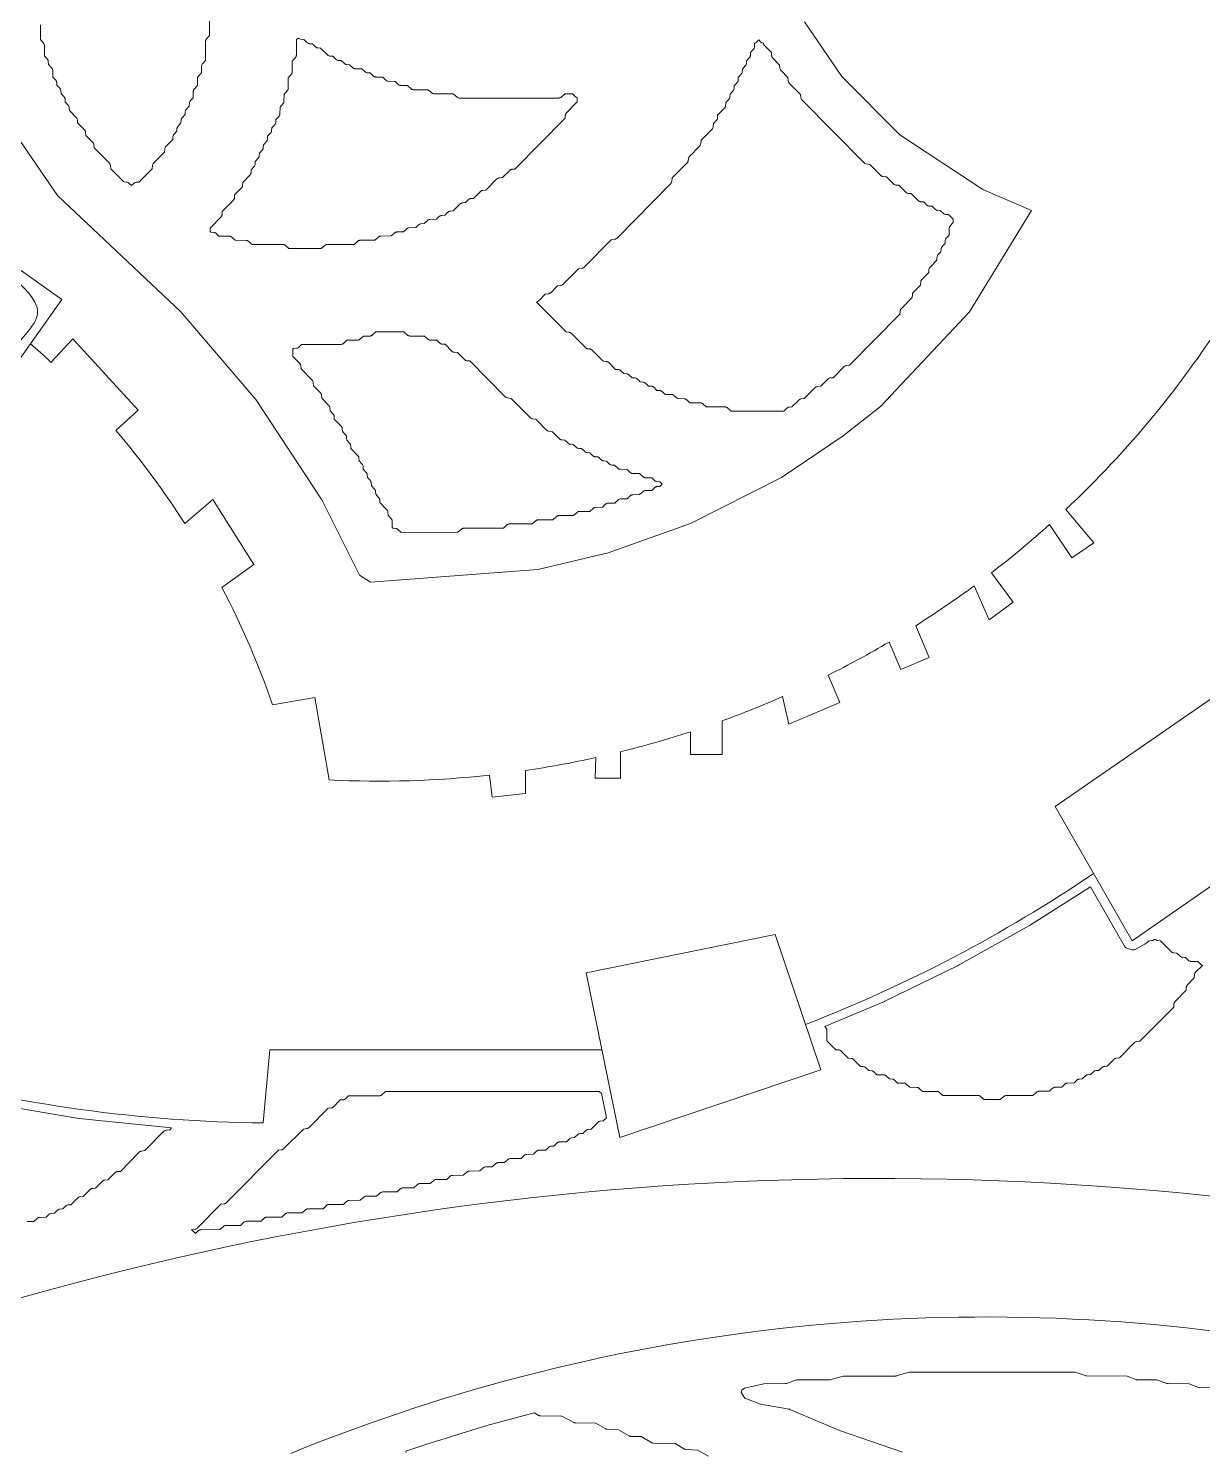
# Model space of a CAD drawing. Header units: inches. Extents: x 36 to 79.4, y 17.3 to 55.9.
# Drawn here: x 51.96 to 59.51, y 30.96 to 40.11 of the extents above; entities that cross this region are included whole.
import ezdxf

# ---------------------------------------------------------------- set-up
doc = ezdxf.new("R2010")
doc.units = ezdxf.units.IN
for name, color, linetype, lineweight in [('01_ORIGINAL_CAD', 7, 'CONTINUOUS', 20), ('02_APPROVED_PDF_OUTLINES', 7, 'CONTINUOUS', 15), ('03_ADDED_AREAS_SAME_COMPOSITION', 7, 'CONTINUOUS', 15), ('04_APPROVED_PERIMETER', 7, 'CONTINUOUS', 15)]:
    doc.layers.add(name, color=color, linetype=linetype, lineweight=lineweight)

msp = doc.modelspace()

# ---------------------------------------------------------------- linework, layer by layer
at = {"layer": '01_ORIGINAL_CAD'}
for points in [[(51.2858, 38.9961), (52.1779, 38.364), (51.6649, 37.64), (50.8365, 38.2269), (51.2858, 38.9961)], [(52.2493, 38.1107), (52.1082, 37.9605)], [(52.2493, 38.1107), (52.6681, 37.6537), (52.5252, 37.5228)], [(52.9682, 36.924), (53.149, 37.0789), (53.4135, 36.6613), (53.2073, 36.5136)], [(58.5281, 36.9184), (58.6704, 36.7041), (58.8136, 36.7992), (58.6323, 37.0141)], [(58.0434, 36.5236), (58.1409, 36.3052), (58.2947, 36.4191), (58.1551, 36.6078)], [(57.4962, 36.1619), (57.5715, 35.985), (57.7545, 36.0629), (57.6677, 36.2668)], [(56.8117, 35.8113), (56.8528, 35.6336), (57.1795, 35.7726), (57.1045, 35.9487)], [(53.8052, 35.8063), (53.533, 35.7591)], [(53.8052, 35.8063), (53.8052, 35.8063)], [(58.564, 35.1056), (59.0582, 34.2414), (60.235, 35.0586), (59.5701, 35.7993), (58.564, 35.1056)], [(56.2206, 35.5856), (56.2206, 35.4387), (56.4229, 35.4387), (56.4229, 35.6554)], [(55.6105, 35.4191), (55.6079, 35.2876), (55.7705, 35.2876), (55.7705, 35.4566)], [(54.9286, 35.3065), (54.9443, 35.1648), (55.1599, 35.189), (55.1599, 35.3363)], [(53.5155, 33.5403), (53.4732, 33.0698)], [(53.5155, 33.5403), (55.6505, 33.5403)]]:
    msp.add_lwpolyline(points, dxfattribs=at)
for points in [[(59.8492, 35.4884, 0.057164), (61.253, 37.0882), (59.6813, 38.2893, -0.064319), (58.6323, 37.0141, -0.064319)], [(59.9983, 35.3223), (60.235, 35.0586), (61.8312, 36.8162), (61.9333, 37.4176, -0.214593), (63.5216, 35.6018, 0.212382), (64.1876, 33.5175, -0.642649), (62.1657, 32.1496, 0.132984), (51.6147, 31.858, -0.471407), (50.9129, 32.2446)], [(58.5281, 36.9184, -0.018836), (58.1551, 36.6078, -0.018836)], [(58.0434, 36.5236, -0.017658), (57.6677, 36.2668, -0.017658)], [(57.4962, 36.1619, -0.017305), (57.1045, 35.9487, -0.017305)], [(54.9286, 35.3065, -0.040089), (53.8973, 35.2756), (53.8052, 35.8063)], [(56.8117, 35.8113, -0.016254), (56.4229, 35.6554, -0.016254)], [(56.2206, 35.5856, -0.018166), (55.7705, 35.4566, -0.018166)], [(55.6105, 35.4191, -0.017778), (55.1599, 35.3363, -0.017778)], [(50.2735, 35.4003, -0.198705), (51.1432, 33.3921, 0.063223), (53.4732, 33.0698)], [(56.9594, 33.703, 0.056142), (58.8111, 34.6734)], [(53.6498, 30.945, -0.14301), (60.2429, 31.6303, -0.286424), (65.3601, 28.4306), (66.4807, 23.8898, -0.272091), (64.8996, 18.9541), (63.6613, 17.5325)]]:
    msp.add_lwpolyline(points, format="xyb", dxfattribs=at)
msp.add_lwpolyline([(55.5495, 34.0342), (56.7635, 34.2825), (57.0577, 33.4124), (55.766, 32.9757)], close=True, dxfattribs=at)
for start, end in [(46.78254, 48.64403), (32.63878, 40.4465), (19.0436, 27.66091)]:
    msp.add_arc((48.3626, 33.9743), 5.4698, start, end, dxfattribs=at)
at = {"layer": '02_APPROVED_PDF_OUTLINES'}
for points in [[(53.128, 40.3269), (53.1285, 40.0627), (53.1085, 40.0397), (53.1063, 40.0368), (53.1046, 40.0337), (53.1034, 40.0304), (53.1026, 40.0269), (53.1023, 40.0233), (53.1023, 39.9022), (53.0836, 39.882), (53.0817, 39.8797), (53.0801, 39.8771), (53.0788, 39.8744), (53.0778, 39.8715), (53.0772, 39.8685), (53.0769, 39.8655), (53.0761, 39.8218), (53.0572, 39.8015), (53.0553, 39.7991), (53.0537, 39.7966), (53.0524, 39.7938), (53.0514, 39.791), (53.0508, 39.788), (53.0505, 39.785), (53.0497, 39.7408), (53.0294, 39.7176), (53.0273, 39.7147), (53.0256, 39.7116), (53.0243, 39.7083), (53.0236, 39.7048), (53.0233, 39.7012), (53.0232, 39.6609), (53.0062, 39.6434), (53.004, 39.6408), (53.0021, 39.6379), (53.0007, 39.6348), (52.9997, 39.6315), (52.9992, 39.6281), (52.9975, 39.6077), (52.978, 39.5867), (52.9758, 39.584), (52.974, 39.5809), (52.9726, 39.5777), (52.9717, 39.5742), (52.9713, 39.5707), (52.9706, 39.5536), (52.9516, 39.533), (52.9493, 39.5303), (52.9475, 39.5272), (52.9462, 39.524), (52.9453, 39.5205), (52.9449, 39.517), (52.9442, 39.4999), (52.9251, 39.4793), (52.9229, 39.4766), (52.9211, 39.4735), (52.9197, 39.4703), (52.9188, 39.4668), (52.9185, 39.4633), (52.9178, 39.4462), (52.8987, 39.4256), (52.8965, 39.4229), (52.8946, 39.4198), (52.8933, 39.4166), (52.8924, 39.4131), (52.892, 39.4096), (52.8913, 39.3928), (52.8476, 39.3481), (52.8453, 39.3455), (52.8435, 39.3426), (52.842, 39.3394), (52.841, 39.3361), (52.8405, 39.3327), (52.8388, 39.3127), (52.7681, 39.2407), (52.7659, 39.2381), (52.764, 39.2352), (52.7626, 39.232), (52.7616, 39.2287), (52.7611, 39.2253), (52.7594, 39.2054), (52.6906, 39.1356), (52.6749, 39.1197), (52.6554, 39.118), (52.652, 39.1174), (52.6487, 39.1164), (52.6455, 39.1149), (52.6426, 39.1131), (52.64, 39.1108), (52.626, 39.0968), (52.6094, 39.1126), (52.6066, 39.1148), (52.6036, 39.1167), (52.6003, 39.1181), (52.5968, 39.119), (52.5933, 39.1194), (52.577, 39.1201), (52.4926, 39.2052), (52.4908, 39.2252), (52.4903, 39.2286), (52.4893, 39.2319), (52.4878, 39.235), (52.486, 39.2379), (52.4837, 39.2406), (52.3862, 39.3393), (52.3844, 39.3593), (52.3839, 39.3627), (52.3829, 39.366), (52.3814, 39.3691), (52.3796, 39.372), (52.3773, 39.3746), (52.3329, 39.4198), (52.3312, 39.4398), (52.3306, 39.4432), (52.3296, 39.4465), (52.3282, 39.4496), (52.3263, 39.4525), (52.3241, 39.4551), (52.2797, 39.5003), (52.2779, 39.5203), (52.2774, 39.5237), (52.2764, 39.527), (52.2749, 39.5301), (52.2731, 39.533), (52.2708, 39.5356), (52.2269, 39.5803), (52.2261, 39.5971), (52.2257, 39.6006), (52.2248, 39.604), (52.2234, 39.6073), (52.2216, 39.6103), (52.2194, 39.613), (52.2002, 39.6336), (52.1995, 39.6507), (52.1991, 39.6543), (52.1982, 39.6577), (52.1968, 39.6609), (52.195, 39.664), (52.1928, 39.6667), (52.1732, 39.6877), (52.1714, 39.7081), (52.1708, 39.7114), (52.1699, 39.7147), (52.1684, 39.7178), (52.1666, 39.7207), (52.1644, 39.7233), (52.1469, 39.7412), (52.1462, 39.7581), (52.1458, 39.7616), (52.1449, 39.765), (52.1435, 39.7682), (52.1417, 39.7713), (52.1395, 39.774), (52.1205, 39.7943), (52.1195, 39.838), (52.1192, 39.8411), (52.1186, 39.844), (52.1177, 39.8469), (52.1163, 39.8496), (52.1147, 39.8522), (52.1128, 39.8545), (52.0932, 39.8755), (52.0914, 39.8959), (52.0909, 39.8993), (52.0899, 39.9025), (52.0884, 39.9057), (52.0866, 39.9085), (52.0844, 39.9111), (52.0673, 39.9286), (52.067, 39.9958), (52.0667, 39.9994), (52.0659, 40.0028), (52.0646, 40.0062), (52.0629, 40.0093), (52.0608, 40.0121), (52.0406, 40.0352), (52.0402, 40.13)], [(51.7071, 33.1973), (52.2879, 33.0981), (52.2896, 33.0979), (52.883, 33.038), (52.8718, 33.0267), (52.8492, 33.0234), (52.846, 33.0227), (52.843, 33.0216), (52.8401, 33.0202), (52.8374, 33.0183), (52.835, 33.0162), (52.7128, 32.8923), (52.6902, 32.8891), (52.687, 32.8884), (52.6839, 32.8873), (52.6811, 32.8858), (52.6784, 32.884), (52.676, 32.8819), (52.5543, 32.7586), (52.5348, 32.7568), (52.5313, 32.7562), (52.528, 32.7552), (52.5248, 32.7537), (52.5219, 32.7518), (52.5193, 32.7495), (52.4749, 32.7048), (52.4552, 32.703), (52.4518, 32.7025), (52.4485, 32.7015), (52.4453, 32.7), (52.4424, 32.6981), (52.4398, 32.6958), (52.3953, 32.6511), (52.3757, 32.6493), (52.3723, 32.6488), (52.3689, 32.6477), (52.3658, 32.6462), (52.3629, 32.6443), (52.3602, 32.642), (52.3158, 32.5973), (52.2962, 32.5956), (52.2927, 32.595), (52.2894, 32.594), (52.2863, 32.5925), (52.2833, 32.5906), (52.2807, 32.5883), (52.2367, 32.5441), (52.2204, 32.5433), (52.2168, 32.5429), (52.2134, 32.542), (52.2101, 32.5406), (52.207, 32.5387), (52.2043, 32.5364), (52.1841, 32.5172), (52.1673, 32.5164), (52.1638, 32.516), (52.1603, 32.5151), (52.157, 32.5137), (52.154, 32.5118), (52.1512, 32.5096), (52.1306, 32.4899), (52.1106, 32.4881), (52.1072, 32.4875), (52.1038, 32.4865), (52.1007, 32.485), (52.0978, 32.4831), (52.0952, 32.4809), (52.0779, 32.4636), (52.0353, 32.4627), (52.0322, 32.4624), (52.0292, 32.4618), (52.0263, 32.4608), (52.0235, 32.4594), (52.021, 32.4578), (52.0186, 32.4558), (51.9986, 32.4368), (51.9557, 32.4358)]]:
    msp.add_lwpolyline(points, dxfattribs=at)
for points in [[(53.6988, 40.0453), (53.6999, 40.0442), (53.7026, 40.0424), (53.7055, 40.0409), (53.7086, 40.0399), (53.7117, 40.0392), (53.7348, 40.0359), (53.7561, 40.0157), (53.7589, 40.0135), (53.7619, 40.0116), (53.7652, 40.0102), (53.7687, 40.0093), (53.7722, 40.0089), (53.7889, 40.0082), (53.8092, 39.9889), (53.812, 39.9867), (53.8151, 39.9848), (53.8183, 39.9834), (53.8218, 39.9825), (53.8254, 39.9821), (53.8417, 39.9814), (53.8859, 39.9372), (53.8885, 39.9349), (53.8914, 39.933), (53.8946, 39.9315), (53.8979, 39.9305), (53.9014, 39.93), (53.9214, 39.9282), (53.9421, 39.9085), (53.9449, 39.9062), (53.9479, 39.9044), (53.9512, 39.903), (53.9547, 39.9021), (53.9582, 39.9017), (53.975, 39.9009), (53.9953, 39.8817), (53.998, 39.8794), (54.0011, 39.8776), (54.0044, 39.8762), (54.0078, 39.8753), (54.0114, 39.8749), (54.0281, 39.8741), (54.0484, 39.8549), (54.0508, 39.8529), (54.0533, 39.8513), (54.0561, 39.8499), (54.059, 39.8489), (54.062, 39.8483), (54.0651, 39.8481), (54.1077, 39.8472), (54.1251, 39.8299), (54.1277, 39.8277), (54.1306, 39.8258), (54.1337, 39.8243), (54.1371, 39.8233), (54.1405, 39.8228), (54.1605, 39.821), (54.1812, 39.8013), (54.1836, 39.7994), (54.1862, 39.7977), (54.1889, 39.7964), (54.1918, 39.7954), (54.1948, 39.7947), (54.1979, 39.7945), (54.2408, 39.7936), (54.2609, 39.7745), (54.2633, 39.7726), (54.2658, 39.7709), (54.2686, 39.7696), (54.2715, 39.7686), (54.2745, 39.768), (54.2776, 39.7677), (54.3205, 39.7668), (54.3406, 39.7478), (54.3429, 39.7458), (54.3455, 39.7441), (54.3483, 39.7428), (54.3512, 39.7418), (54.3542, 39.7412), (54.3573, 39.7409), (54.4007, 39.74), (54.4237, 39.7196), (54.4261, 39.7177), (54.4287, 39.7161), (54.4314, 39.7149), (54.4343, 39.714), (54.4372, 39.7135), (54.4402, 39.7133), (54.5337, 39.7131), (54.5565, 39.6928), (54.5589, 39.691), (54.5614, 39.6894), (54.5642, 39.6882), (54.5671, 39.6873), (54.57, 39.6867), (54.573, 39.6865), (54.6936, 39.6863), (54.7195, 39.6652), (54.7223, 39.6632), (54.7254, 39.6616), (54.7286, 39.6604), (54.7319, 39.6598), (54.7354, 39.6595), (55.3724, 39.66), (55.3758, 39.6602), (55.3792, 39.6609), (55.3824, 39.6621), (55.3855, 39.6637), (55.3883, 39.6657), (55.4141, 39.6869), (55.462, 39.6869), (55.4791, 39.6699), (55.4816, 39.6678), (55.4843, 39.6659), (55.4873, 39.6645), (55.4904, 39.6635), (55.4917, 39.6632), (55.4918, 39.6359), (55.422, 39.5648), (55.4197, 39.5622), (55.4179, 39.5592), (55.4164, 39.5561), (55.4154, 39.5528), (55.4149, 39.5494), (55.4132, 39.5294), (55.0908, 39.2025), (55.0745, 39.2018), (55.0715, 39.2015), (55.0685, 39.2008), (55.0656, 39.1997), (55.0629, 39.1983), (55.0604, 39.1966), (55.0581, 39.1946), (55.011, 39.1483), (54.9912, 39.1466), (54.9878, 39.146), (54.9845, 39.145), (54.9813, 39.1435), (54.9784, 39.1416), (54.9757, 39.1393), (54.9048, 39.0677), (54.8852, 39.066), (54.8818, 39.0654), (54.8784, 39.0644), (54.8753, 39.0629), (54.8724, 39.061), (54.8697, 39.0587), (54.8257, 39.0144), (54.8094, 39.0137), (54.8059, 39.0133), (54.8024, 39.0124), (54.7991, 39.011), (54.7961, 39.0091), (54.7933, 39.0068), (54.7726, 38.9872), (54.7527, 38.9853), (54.7492, 38.9848), (54.7459, 38.9838), (54.7427, 38.9823), (54.7398, 38.9804), (54.7372, 38.9781), (54.6932, 38.9338), (54.6768, 38.9331), (54.6733, 38.9327), (54.6698, 38.9318), (54.6665, 38.9304), (54.6635, 38.9285), (54.6607, 38.9262), (54.6401, 38.9065), (54.6201, 38.9047), (54.6167, 38.9042), (54.6133, 38.9032), (54.6102, 38.9017), (54.6073, 38.8998), (54.6047, 38.8975), (54.5874, 38.8803), (54.5448, 38.8793), (54.5417, 38.8791), (54.5387, 38.8784), (54.5358, 38.8774), (54.533, 38.8761), (54.5305, 38.8744), (54.5281, 38.8724), (54.5074, 38.8528), (54.4875, 38.8509), (54.484, 38.8504), (54.4807, 38.8494), (54.4776, 38.8479), (54.4747, 38.846), (54.4721, 38.8438), (54.4548, 38.8265), (54.4122, 38.8256), (54.4091, 38.8253), (54.4061, 38.8247), (54.4032, 38.8237), (54.4004, 38.8223), (54.3978, 38.8206), (54.3955, 38.8187), (54.3755, 38.7996), (54.3326, 38.7987), (54.3295, 38.7984), (54.3265, 38.7978), (54.3236, 38.7968), (54.3208, 38.7954), (54.3183, 38.7937), (54.3159, 38.7918), (54.2961, 38.7729), (54.2297, 38.7726), (54.2267, 38.7724), (54.2238, 38.7719), (54.2209, 38.7709), (54.2182, 38.7697), (54.2156, 38.7681), (54.2132, 38.7663), (54.1905, 38.746), (54.0971, 38.7457), (54.0941, 38.7455), (54.0911, 38.7449), (54.0882, 38.744), (54.0855, 38.7428), (54.0829, 38.7412), (54.0806, 38.7393), (54.0578, 38.7191), (53.8848, 38.7187), (53.8818, 38.7185), (53.8788, 38.7179), (53.876, 38.717), (53.8732, 38.7158), (53.8706, 38.7142), (53.8683, 38.7123), (53.8455, 38.6921), (53.6382, 38.6919), (53.6154, 38.7122), (53.613, 38.714), (53.6104, 38.7156), (53.6077, 38.7168), (53.6048, 38.7177), (53.6018, 38.7183), (53.5988, 38.7185), (53.3997, 38.7186), (53.3799, 38.7374), (53.3775, 38.7394), (53.3749, 38.7411), (53.3721, 38.7424), (53.3692, 38.7434), (53.3661, 38.744), (53.363, 38.7443), (53.2932, 38.7452), (53.2702, 38.7656), (53.2678, 38.7674), (53.2653, 38.769), (53.2625, 38.7702), (53.2597, 38.7711), (53.2567, 38.7717), (53.2537, 38.7719), (53.1876, 38.7721), (53.1704, 38.7891), (53.1678, 38.7914), (53.1649, 38.7933), (53.1618, 38.7947), (53.1584, 38.7957), (53.155, 38.7963), (53.1355, 38.798), (53.1313, 38.8022), (53.1312, 38.8231), (53.2011, 38.8942), (53.2033, 38.8968), (53.2052, 38.8998), (53.2066, 38.9029), (53.2076, 38.9062), (53.2081, 38.9096), (53.2098, 38.9296), (53.2805, 39.0016), (53.2827, 39.0043), (53.2846, 39.0072), (53.286, 39.0103), (53.287, 39.0136), (53.2876, 39.017), (53.2892, 39.037), (53.3334, 39.0822), (53.3357, 39.0848), (53.3375, 39.0878), (53.339, 39.0909), (53.34, 39.0942), (53.3405, 39.0976), (53.3422, 39.1178), (53.3879, 39.1656), (53.3899, 39.1679), (53.3915, 39.1704), (53.3929, 39.1731), (53.3939, 39.1759), (53.3945, 39.1788), (53.3949, 39.1818), (53.3956, 39.199), (53.4146, 39.2195), (53.4169, 39.2223), (53.4187, 39.2253), (53.42, 39.2286), (53.4209, 39.232), (53.4213, 39.2355), (53.422, 39.2527), (53.4411, 39.2732), (53.4433, 39.276), (53.4451, 39.279), (53.4465, 39.2823), (53.4473, 39.2857), (53.4477, 39.2892), (53.4484, 39.3061), (53.4658, 39.324), (53.468, 39.3266), (53.4698, 39.3295), (53.4712, 39.3326), (53.4722, 39.3359), (53.4727, 39.3393), (53.4745, 39.3596), (53.494, 39.3806), (53.4962, 39.3834), (53.498, 39.3864), (53.4993, 39.3897), (53.5002, 39.3931), (53.5006, 39.3966), (53.5013, 39.4138), (53.5204, 39.4343), (53.5226, 39.4371), (53.5244, 39.4401), (53.5258, 39.4434), (53.5267, 39.4468), (53.5271, 39.4503), (53.5278, 39.4675), (53.5468, 39.488), (53.5491, 39.4908), (53.5509, 39.4938), (53.5522, 39.4971), (53.5531, 39.5005), (53.5535, 39.504), (53.5542, 39.5212), (53.5733, 39.5417), (53.5752, 39.5441), (53.5768, 39.5466), (53.5782, 39.5494), (53.5791, 39.5523), (53.5797, 39.5552), (53.58, 39.5583), (53.5808, 39.6019), (53.5997, 39.6223), (53.6016, 39.6246), (53.6032, 39.6272), (53.6045, 39.6299), (53.6055, 39.6328), (53.6061, 39.6358), (53.6064, 39.6388), (53.6072, 39.6829), (53.6275, 39.7062), (53.6296, 39.7091), (53.6313, 39.7122), (53.6326, 39.7155), (53.6333, 39.719), (53.6336, 39.7226), (53.6337, 39.7905), (53.6538, 39.8136), (53.6559, 39.8164), (53.6577, 39.8196), (53.6589, 39.8229), (53.6597, 39.8264), (53.6599, 39.83), (53.66, 39.8979), (53.6801, 39.921), (53.6823, 39.9238), (53.684, 39.927), (53.6852, 39.9303), (53.686, 39.9338), (53.6863, 39.9374), (53.6863, 40.0369), (53.687, 40.0371), (53.6901, 40.0384), (53.693, 40.0402), (53.6957, 40.0424)], [(55.2292, 38.3479), (55.2305, 38.3481), (55.2336, 38.3492), (55.2365, 38.3507), (55.2393, 38.3525), (55.2418, 38.3547), (55.2862, 38.3994), (55.3058, 38.4011), (55.3092, 38.4017), (55.3126, 38.4027), (55.3157, 38.4042), (55.3187, 38.4061), (55.3213, 38.4084), (55.3657, 38.4531), (55.3853, 38.4549), (55.3888, 38.4554), (55.3921, 38.4565), (55.3953, 38.458), (55.3982, 38.4599), (55.4009, 38.4622), (55.4988, 38.5611), (55.5215, 38.5644), (55.5246, 38.5651), (55.5277, 38.5661), (55.5306, 38.5676), (55.5333, 38.5694), (55.5357, 38.5716), (55.7108, 38.7491), (55.7335, 38.7524), (55.7366, 38.7531), (55.7397, 38.7542), (55.7426, 38.7556), (55.7453, 38.7575), (55.7477, 38.7596), (56.0921, 39.1088), (56.0942, 39.1112), (56.096, 39.1139), (56.0974, 39.1168), (56.0984, 39.1198), (56.0991, 39.1229), (56.1022, 39.1459), (56.198, 39.2431), (56.2001, 39.2455), (56.2019, 39.2482), (56.2033, 39.251), (56.2043, 39.2541), (56.205, 39.2572), (56.2081, 39.2803), (56.2793, 39.3528), (56.2816, 39.3554), (56.2834, 39.3583), (56.2849, 39.3615), (56.2859, 39.3648), (56.2864, 39.3682), (56.2881, 39.3882), (56.3588, 39.4602), (56.361, 39.4629), (56.3629, 39.4658), (56.3643, 39.4689), (56.3653, 39.4722), (56.3658, 39.4756), (56.3675, 39.496), (56.387, 39.517), (56.3893, 39.5198), (56.3911, 39.5228), (56.3924, 39.5261), (56.3933, 39.5295), (56.3937, 39.533), (56.3944, 39.5498), (56.4382, 39.5945), (56.4404, 39.5971), (56.4422, 39.6), (56.4437, 39.6032), (56.4447, 39.6065), (56.4452, 39.6099), (56.4469, 39.6303), (56.4664, 39.6513), (56.4686, 39.654), (56.4704, 39.6571), (56.4718, 39.6603), (56.4727, 39.6637), (56.4731, 39.6673), (56.4738, 39.6844), (56.4929, 39.705), (56.4951, 39.7077), (56.4969, 39.7108), (56.4982, 39.714), (56.4991, 39.7174), (56.4995, 39.721), (56.5002, 39.7381), (56.5193, 39.7587), (56.5215, 39.7614), (56.5233, 39.7645), (56.5247, 39.7677), (56.5256, 39.7711), (56.526, 39.7747), (56.5267, 39.7918), (56.5457, 39.8124), (56.548, 39.8151), (56.5498, 39.8182), (56.5511, 39.8214), (56.552, 39.8248), (56.5524, 39.8284), (56.5531, 39.8455), (56.5722, 39.8661), (56.5744, 39.8688), (56.5762, 39.8719), (56.5776, 39.8751), (56.5785, 39.8785), (56.5788, 39.8821), (56.5795, 39.8992), (56.5986, 39.9198), (56.6008, 39.9225), (56.6026, 39.9256), (56.604, 39.9288), (56.6049, 39.9322), (56.6053, 39.9358), (56.606, 39.9529), (56.6251, 39.9735), (56.627, 39.9758), (56.6286, 39.9783), (56.6299, 39.9811), (56.6309, 39.9839), (56.6315, 39.9869), (56.6317, 39.9899), (56.6323, 40.0121), (56.6336, 40.0125), (56.6367, 40.0139), (56.6397, 40.0157), (56.6423, 40.0179), (56.6589, 40.0337), (56.673, 40.0197), (56.6754, 40.0176), (56.6782, 40.0158), (56.6811, 40.0143), (56.6842, 40.0133), (56.6874, 40.0127), (56.6881, 40.0126), (56.6882, 40.0117), (56.6889, 40.0085), (56.6899, 40.0054), (56.6913, 40.0025), (56.6931, 39.9997), (56.6952, 39.9973), (56.7396, 39.9521), (56.7414, 39.9321), (56.7419, 39.9287), (56.7429, 39.9254), (56.7444, 39.9223), (56.7462, 39.9194), (56.7485, 39.9168), (56.7929, 39.8717), (56.7946, 39.8516), (56.7952, 39.8482), (56.7962, 39.8449), (56.7976, 39.8418), (56.7995, 39.8389), (56.8017, 39.8363), (56.8461, 39.7912), (56.8479, 39.7712), (56.8484, 39.7678), (56.8494, 39.7645), (56.8509, 39.7613), (56.8527, 39.7584), (56.855, 39.7558), (56.9265, 39.6833), (56.9297, 39.6603), (56.9303, 39.6572), (56.9314, 39.6541), (56.9328, 39.6513), (56.9346, 39.6486), (56.9367, 39.6462), (57.3356, 39.2439), (57.338, 39.2417), (57.3407, 39.2399), (57.3436, 39.2385), (57.3467, 39.2374), (57.3498, 39.2367), (57.3725, 39.2335), (57.4443, 39.1615), (57.4469, 39.1592), (57.4498, 39.1573), (57.453, 39.1558), (57.4563, 39.1548), (57.4598, 39.1543), (57.4794, 39.1525), (57.524, 39.1079), (57.5267, 39.1056), (57.5296, 39.1037), (57.5328, 39.1022), (57.5361, 39.1012), (57.5395, 39.1006), (57.5591, 39.0989), (57.6038, 39.0542), (57.6064, 39.052), (57.6093, 39.0501), (57.6125, 39.0486), (57.6158, 39.0476), (57.6193, 39.047), (57.6389, 39.0453), (57.6835, 39.0006), (57.6861, 38.9983), (57.6891, 38.9964), (57.6922, 38.995), (57.6956, 38.9939), (57.699, 38.9934), (57.719, 38.9916), (57.7397, 38.972), (57.7425, 38.9697), (57.7456, 38.9678), (57.7489, 38.9664), (57.7523, 38.9655), (57.7559, 38.9651), (57.7726, 38.9644), (57.7929, 38.9452), (57.7956, 38.9429), (57.7987, 38.941), (57.802, 38.9396), (57.8054, 38.9387), (57.809, 38.9383), (57.8257, 38.9376), (57.846, 38.9184), (57.8488, 38.9161), (57.8518, 38.9142), (57.8551, 38.9128), (57.8586, 38.9119), (57.8621, 38.9115), (57.8784, 38.9108), (57.9088, 38.8802), (57.9088, 38.859), (57.8901, 38.8389), (57.8882, 38.8365), (57.8866, 38.834), (57.8853, 38.8312), (57.8843, 38.8283), (57.8837, 38.8254), (57.8835, 38.8223), (57.8826, 38.7787), (57.8637, 38.7583), (57.8615, 38.7556), (57.8597, 38.7525), (57.8584, 38.7493), (57.8575, 38.7459), (57.8571, 38.7423), (57.8564, 38.7252), (57.8373, 38.7046), (57.8351, 38.7019), (57.8333, 38.6988), (57.8319, 38.6956), (57.831, 38.6922), (57.8306, 38.6886), (57.8299, 38.6715), (57.8108, 38.6509), (57.8086, 38.6482), (57.8068, 38.6451), (57.8055, 38.6419), (57.8046, 38.6385), (57.8042, 38.6349), (57.8035, 38.6182), (57.7597, 38.5734), (57.7575, 38.5708), (57.7556, 38.5679), (57.7542, 38.5648), (57.7532, 38.5615), (57.7527, 38.5581), (57.751, 38.538), (57.7068, 38.4929), (57.7046, 38.4903), (57.7027, 38.4873), (57.7013, 38.4842), (57.7003, 38.4809), (57.6998, 38.4775), (57.6981, 38.4575), (57.6539, 38.4123), (57.6516, 38.4097), (57.6498, 38.4068), (57.6483, 38.4036), (57.6473, 38.4003), (57.6468, 38.3969), (57.6451, 38.3769), (57.5745, 38.3049), (57.5722, 38.3023), (57.5704, 38.2994), (57.5689, 38.2962), (57.5679, 38.2929), (57.5674, 38.2895), (57.5657, 38.2696), (57.2428, 37.9422), (57.2233, 37.9404), (57.2198, 37.9399), (57.2165, 37.9388), (57.2133, 37.9374), (57.2104, 37.9354), (57.2078, 37.9331), (57.1368, 37.8616), (57.1172, 37.8598), (57.1138, 37.8593), (57.1105, 37.8583), (57.1073, 37.8568), (57.1044, 37.8549), (57.1018, 37.8526), (57.0568, 37.8073), (57.0341, 37.804), (57.0309, 37.8034), (57.0279, 37.8023), (57.025, 37.8008), (57.0223, 37.799), (57.0199, 37.7969), (56.9512, 37.7273), (56.9317, 37.7255), (56.9282, 37.7249), (56.9249, 37.7239), (56.9218, 37.7224), (56.9188, 37.7205), (56.9162, 37.7182), (56.8722, 37.674), (56.8559, 37.6732), (56.8523, 37.6728), (56.8489, 37.6719), (56.8456, 37.6705), (56.8425, 37.6686), (56.8398, 37.6664), (56.82, 37.6476), (56.4804, 37.6473), (56.4576, 37.6675), (56.4552, 37.6694), (56.4527, 37.6709), (56.4499, 37.6722), (56.447, 37.6731), (56.4441, 37.6736), (56.4411, 37.6738), (56.3211, 37.674), (56.2983, 37.6942), (56.2959, 37.6961), (56.2934, 37.6977), (56.2906, 37.6989), (56.2877, 37.6998), (56.2848, 37.7004), (56.2818, 37.7005), (56.2154, 37.7007), (56.1955, 37.7196), (56.1932, 37.7216), (56.1906, 37.7232), (56.1878, 37.7246), (56.1849, 37.7256), (56.1819, 37.7262), (56.1788, 37.7264), (56.1354, 37.7274), (56.1124, 37.7478), (56.11, 37.7496), (56.1075, 37.7512), (56.1047, 37.7524), (56.1019, 37.7533), (56.0989, 37.7539), (56.0959, 37.7541), (56.0564, 37.7543), (56.0392, 37.7714), (56.0365, 37.7736), (56.0336, 37.7755), (56.0305, 37.777), (56.0272, 37.778), (56.0238, 37.7785), (56.0038, 37.7803), (55.983, 37.7999), (55.9802, 37.8022), (55.9772, 37.8041), (55.9739, 37.8055), (55.9704, 37.8064), (55.9669, 37.8068), (55.9502, 37.8075), (55.9299, 37.8267), (55.9271, 37.829), (55.924, 37.8309), (55.9208, 37.8323), (55.9173, 37.8332), (55.9138, 37.8336), (55.897, 37.8343), (55.8767, 37.8535), (55.874, 37.8558), (55.8709, 37.8577), (55.8676, 37.8591), (55.8642, 37.86), (55.8606, 37.8604), (55.8439, 37.8611), (55.8236, 37.8803), (55.8208, 37.8826), (55.8178, 37.8845), (55.8145, 37.8859), (55.811, 37.8868), (55.8075, 37.8872), (55.7907, 37.8879), (55.7704, 37.9071), (55.7677, 37.9094), (55.7646, 37.9113), (55.7613, 37.9127), (55.7579, 37.9136), (55.7543, 37.914), (55.738, 37.9147), (55.6938, 37.9589), (55.6912, 37.9612), (55.6882, 37.9631), (55.6851, 37.9646), (55.6818, 37.9656), (55.6783, 37.9661), (55.6587, 37.9679), (55.5875, 38.0393), (55.5849, 38.0416), (55.5819, 38.0435), (55.5788, 38.045), (55.5754, 38.046), (55.572, 38.0466), (55.5524, 38.0483), (55.4546, 38.1466), (55.4519, 38.1489), (55.449, 38.1508), (55.4459, 38.1523), (55.4425, 38.1533), (55.4391, 38.1538), (55.4195, 38.1556), (55.2292, 38.3475)], [(54.1966, 38.1561), (54.3774, 38.1562), (54.4002, 38.136), (54.4026, 38.1341), (54.4051, 38.1326), (54.4079, 38.1313), (54.4107, 38.1304), (54.4137, 38.1299), (54.4167, 38.1297), (54.5096, 38.1295), (54.5295, 38.1107), (54.5319, 38.1087), (54.5344, 38.107), (54.5372, 38.1057), (54.5401, 38.1047), (54.5431, 38.1041), (54.5462, 38.1038), (54.5891, 38.1029), (54.6092, 38.0839), (54.612, 38.0816), (54.615, 38.0798), (54.6183, 38.0784), (54.6218, 38.0775), (54.6253, 38.0771), (54.6417, 38.0763), (54.6858, 38.0321), (54.6885, 38.0299), (54.6914, 38.028), (54.6946, 38.0265), (54.6979, 38.0255), (54.7013, 38.0249), (54.7211, 38.0232), (54.7684, 37.9769), (54.7707, 37.9749), (54.7732, 37.9732), (54.7759, 37.9719), (54.7788, 37.9708), (54.7818, 37.9701), (54.7848, 37.9698), (54.8011, 37.9691), (55.0291, 37.7391), (55.0316, 37.737), (55.0342, 37.7352), (55.0371, 37.7337), (55.0402, 37.7326), (55.0433, 37.732), (55.066, 37.7287), (55.1887, 37.605), (55.1911, 37.6029), (55.1938, 37.6011), (55.1966, 37.5996), (55.1997, 37.5986), (55.2029, 37.5979), (55.2255, 37.5947), (55.295, 37.5246), (55.2974, 37.5224), (55.3001, 37.5206), (55.303, 37.5192), (55.306, 37.5181), (55.3092, 37.5174), (55.3319, 37.5142), (55.3771, 37.469), (55.3797, 37.4667), (55.3826, 37.4648), (55.3858, 37.4634), (55.3891, 37.4623), (55.3925, 37.4618), (55.4125, 37.46), (55.4333, 37.4403), (55.4361, 37.4381), (55.4391, 37.4362), (55.4424, 37.4348), (55.4459, 37.4339), (55.4494, 37.4335), (55.4661, 37.4328), (55.4864, 37.4135), (55.4892, 37.4113), (55.4923, 37.4094), (55.4955, 37.408), (55.499, 37.4071), (55.5025, 37.4067), (55.5193, 37.406), (55.5396, 37.3867), (55.5423, 37.3845), (55.5454, 37.3826), (55.5487, 37.3812), (55.5521, 37.3803), (55.5557, 37.3799), (55.5724, 37.3792), (55.5927, 37.3599), (55.5955, 37.3577), (55.5985, 37.3558), (55.6018, 37.3544), (55.6053, 37.3535), (55.6088, 37.3531), (55.6256, 37.3524), (55.6459, 37.3331), (55.6486, 37.3309), (55.6517, 37.329), (55.655, 37.3276), (55.6584, 37.3267), (55.662, 37.3263), (55.6787, 37.3256), (55.699, 37.3063), (55.7018, 37.3041), (55.7048, 37.3022), (55.7081, 37.3008), (55.7116, 37.2999), (55.7151, 37.2995), (55.7318, 37.2988), (55.7521, 37.2795), (55.7545, 37.2776), (55.7571, 37.2759), (55.7598, 37.2746), (55.7627, 37.2736), (55.7657, 37.2729), (55.7688, 37.2727), (55.8118, 37.2718), (55.8318, 37.2528), (55.8342, 37.2508), (55.8368, 37.2491), (55.8395, 37.2478), (55.8424, 37.2468), (55.8454, 37.2462), (55.8485, 37.2459), (55.8919, 37.245), (55.9149, 37.2246), (55.9173, 37.2227), (55.9199, 37.2212), (55.9226, 37.2199), (55.9255, 37.219), (55.9284, 37.2185), (55.9314, 37.2183), (55.971, 37.2181), (55.9882, 37.201), (55.9908, 37.1987), (55.9937, 37.1969), (55.9968, 37.1954), (56.0002, 37.1944), (56.0036, 37.1938), (56.0233, 37.1921), (56.038, 37.1775), (56.0234, 37.1629), (56.0037, 37.1612), (56.0003, 37.1606), (55.997, 37.1596), (55.9938, 37.1581), (55.9909, 37.1562), (55.9883, 37.154), (55.9712, 37.1369), (55.9316, 37.1366), (55.9287, 37.1364), (55.9257, 37.1359), (55.9228, 37.135), (55.9201, 37.1337), (55.9175, 37.1322), (55.9152, 37.1303), (55.8922, 37.1099), (55.8488, 37.1089), (55.8458, 37.1086), (55.8428, 37.108), (55.8398, 37.107), (55.8371, 37.1056), (55.8345, 37.104), (55.8322, 37.102), (55.8122, 37.0829), (55.7692, 37.082), (55.7662, 37.0817), (55.7632, 37.0811), (55.7603, 37.0801), (55.7575, 37.0787), (55.7549, 37.0771), (55.7526, 37.0751), (55.7326, 37.056), (55.6897, 37.0551), (55.6866, 37.0548), (55.6836, 37.0542), (55.6807, 37.0532), (55.6779, 37.0518), (55.6753, 37.0502), (55.673, 37.0482), (55.653, 37.0291), (55.6101, 37.0282), (55.607, 37.0279), (55.604, 37.0273), (55.6011, 37.0263), (55.5983, 37.0249), (55.5958, 37.0233), (55.5934, 37.0213), (55.5736, 37.0024), (55.5072, 37.0021), (55.5042, 37.0019), (55.5013, 37.0014), (55.4984, 37.0005), (55.4957, 36.9992), (55.4931, 36.9976), (55.4907, 36.9958), (55.468, 36.9755), (55.3746, 36.9752), (55.3716, 36.975), (55.3686, 36.9744), (55.3657, 36.9735), (55.363, 36.9723), (55.3604, 36.9707), (55.3581, 36.9688), (55.3353, 36.9486), (55.2419, 36.9482), (55.2389, 36.948), (55.236, 36.9475), (55.2331, 36.9466), (55.2303, 36.9453), (55.2278, 36.9438), (55.2254, 36.9419), (55.2027, 36.9216), (55.0562, 36.9213), (55.0532, 36.9211), (55.0502, 36.9205), (55.0473, 36.9196), (55.0446, 36.9184), (55.042, 36.9168), (55.0396, 36.9149), (55.0169, 36.8947), (54.7643, 36.8942), (54.7613, 36.894), (54.7583, 36.8935), (54.7554, 36.8926), (54.7526, 36.8913), (54.7501, 36.8897), (54.7477, 36.8879), (54.725, 36.8676), (54.3588, 36.8674), (54.339, 36.8862), (54.3362, 36.8884), (54.3332, 36.8903), (54.3299, 36.8917), (54.3264, 36.8926), (54.3229, 36.893), (54.3066, 36.8937), (54.3028, 36.8975), (54.3025, 36.9378), (54.3022, 36.9413), (54.3014, 36.9448), (54.3002, 36.9481), (54.2985, 36.9512), (54.2963, 36.954), (54.2758, 36.9775), (54.275, 36.9951), (54.2747, 36.9981), (54.274, 37.0011), (54.273, 37.0039), (54.2716, 37.0066), (54.27, 37.0091), (54.268, 37.0114), (54.2225, 37.0587), (54.2217, 37.0756), (54.2213, 37.0791), (54.2204, 37.0825), (54.2191, 37.0858), (54.2173, 37.0888), (54.215, 37.0916), (54.1959, 37.1121), (54.1951, 37.1293), (54.1947, 37.1328), (54.1938, 37.1362), (54.1924, 37.1395), (54.1906, 37.1425), (54.1884, 37.1452), (54.1688, 37.1662), (54.167, 37.1866), (54.1665, 37.19), (54.1655, 37.1932), (54.1641, 37.1964), (54.1622, 37.1992), (54.16, 37.2019), (54.1426, 37.2197), (54.1418, 37.2366), (54.1414, 37.2401), (54.1405, 37.2435), (54.1391, 37.2468), (54.1373, 37.2498), (54.1351, 37.2525), (54.1159, 37.2731), (54.1152, 37.2903), (54.1147, 37.2938), (54.1139, 37.2972), (54.1125, 37.3004), (54.1107, 37.3035), (54.1085, 37.3062), (54.0893, 37.3268), (54.0885, 37.3439), (54.0882, 37.3469), (54.0875, 37.3498), (54.0865, 37.3527), (54.0852, 37.3553), (54.0835, 37.3579), (54.0815, 37.3601), (54.036, 37.4074), (54.0353, 37.4244), (54.0349, 37.4279), (54.034, 37.4313), (54.0326, 37.4346), (54.0308, 37.4376), (54.0286, 37.4403), (54.0094, 37.4609), (54.0086, 37.4781), (54.0082, 37.4816), (54.0073, 37.485), (54.006, 37.4882), (54.0041, 37.4913), (54.0019, 37.494), (53.9823, 37.515), (53.9805, 37.5354), (53.98, 37.5388), (53.979, 37.5421), (53.9775, 37.5452), (53.9757, 37.5481), (53.9734, 37.5507), (53.9295, 37.5954), (53.9287, 37.6122), (53.9283, 37.6157), (53.9274, 37.6191), (53.9261, 37.6224), (53.9243, 37.6254), (53.922, 37.6281), (53.9024, 37.6491), (53.9006, 37.6695), (53.9001, 37.6729), (53.8991, 37.6762), (53.8977, 37.6793), (53.8958, 37.6822), (53.8936, 37.6849), (53.8492, 37.73), (53.8474, 37.75), (53.8469, 37.7534), (53.8459, 37.7567), (53.8444, 37.7598), (53.8426, 37.7627), (53.8403, 37.7653), (53.7959, 37.8105), (53.7942, 37.8305), (53.7936, 37.8339), (53.7926, 37.8372), (53.7912, 37.8403), (53.7893, 37.8432), (53.7871, 37.8458), (53.7161, 37.9178), (53.7143, 37.9378), (53.7138, 37.9412), (53.7128, 37.9445), (53.7113, 37.9476), (53.7095, 37.9505), (53.7072, 37.9531), (53.6637, 37.9974), (53.6636, 38.0451), (53.6677, 38.0492), (53.6873, 38.051), (53.6907, 38.0515), (53.694, 38.0526), (53.6971, 38.054), (53.7, 38.0559), (53.7027, 38.0582), (53.7197, 38.0752), (53.9716, 38.0757), (53.9746, 38.0759), (53.9775, 38.0764), (53.9804, 38.0773), (53.9832, 38.0786), (53.9858, 38.0801), (53.9881, 38.082), (54.0109, 38.1023), (54.0778, 38.1026), (54.0808, 38.1028), (54.0837, 38.1033), (54.0866, 38.1043), (54.0893, 38.1055), (54.0919, 38.1071), (54.0943, 38.1089), (54.117, 38.1292), (54.1574, 38.1295), (54.1604, 38.1297), (54.1633, 38.1303), (54.1662, 38.1312), (54.1689, 38.1324), (54.1715, 38.134), (54.1739, 38.1358)], [(59.1373, 34.2173), (59.1414, 34.2199), (59.1677, 34.2415), (59.1855, 34.2423), (59.189, 34.2428), (59.1924, 34.2437), (59.1956, 34.245), (59.1987, 34.2468), (59.2014, 34.2491), (59.2051, 34.2525), (59.2088, 34.249), (59.2116, 34.2468), (59.2146, 34.245), (59.2179, 34.2437), (59.2213, 34.2428), (59.2248, 34.2424), (59.2411, 34.2417), (59.3119, 34.1707), (59.3145, 34.1684), (59.3174, 34.1665), (59.3206, 34.165), (59.3239, 34.164), (59.3274, 34.1634), (59.3474, 34.1616), (59.3681, 34.142), (59.3709, 34.1397), (59.374, 34.1379), (59.3772, 34.1365), (59.3807, 34.1355), (59.3842, 34.1351), (59.401, 34.1344), (59.4213, 34.1152), (59.4236, 34.1132), (59.4262, 34.1115), (59.429, 34.1102), (59.4319, 34.1092), (59.4349, 34.1086), (59.4379, 34.1083), (59.4806, 34.1074), (59.498, 34.0902), (59.5004, 34.088), (59.5031, 34.0862), (59.5061, 34.0848), (59.5092, 34.0838), (59.5105, 34.0835), (59.5105, 34.083), (59.4672, 34.0387), (59.465, 34.0361), (59.4631, 34.0332), (59.4617, 34.0301), (59.4607, 34.0268), (59.4602, 34.0234), (59.4585, 34.0034), (59.4143, 33.9582), (59.412, 33.9556), (59.4102, 33.9527), (59.4087, 33.9495), (59.4077, 33.9462), (59.4072, 33.9428), (59.4055, 33.9228), (59.3349, 33.8508), (59.3326, 33.8482), (59.3308, 33.8452), (59.3293, 33.8421), (59.3283, 33.8388), (59.3278, 33.8354), (59.3261, 33.8154), (59.1092, 33.5955), (59.0896, 33.5937), (59.0862, 33.5932), (59.0828, 33.5922), (59.0797, 33.5907), (59.0768, 33.5887), (59.0741, 33.5864), (58.9767, 33.4881), (58.9571, 33.4863), (58.9537, 33.4857), (58.9503, 33.4847), (58.9472, 33.4832), (58.9443, 33.4813), (58.9416, 33.479), (58.8976, 33.4348), (58.8813, 33.434), (58.8778, 33.4336), (58.8743, 33.4327), (58.871, 33.4313), (58.868, 33.4294), (58.8652, 33.4272), (58.845, 33.4079), (58.8283, 33.4072), (58.8247, 33.4067), (58.8213, 33.4058), (58.818, 33.4044), (58.8149, 33.4026), (58.8122, 33.4003), (58.792, 33.381), (58.7752, 33.3803), (58.7717, 33.3799), (58.7682, 33.3789), (58.7649, 33.3775), (58.7619, 33.3757), (58.7591, 33.3734), (58.7385, 33.3537), (58.7185, 33.3519), (58.7151, 33.3514), (58.7117, 33.3503), (58.7086, 33.3489), (58.7057, 33.347), (58.7031, 33.3447), (58.6858, 33.3275), (58.6432, 33.3265), (58.6401, 33.3263), (58.6371, 33.3256), (58.6342, 33.3246), (58.6314, 33.3233), (58.6289, 33.3216), (58.6265, 33.3196), (58.6065, 33.3006), (58.5636, 33.2996), (58.5605, 33.2994), (58.5575, 33.2987), (58.5546, 33.2977), (58.5519, 33.2964), (58.5493, 33.2947), (58.5469, 33.2927), (58.5271, 33.2739), (58.4608, 33.2736), (58.4578, 33.2734), (58.4548, 33.2728), (58.4519, 33.2719), (58.4492, 33.2707), (58.4466, 33.2691), (58.4442, 33.2672), (58.4215, 33.247), (58.2515, 33.2469), (58.2481, 33.2466), (58.2447, 33.2459), (58.2415, 33.2448), (58.2385, 33.2432), (58.2357, 33.2412), (58.2098, 33.22), (58.1188, 33.2199), (58.108, 33.2199), (58.0852, 33.2401), (58.0829, 33.242), (58.0803, 33.2436), (58.0775, 33.2448), (58.0747, 33.2457), (58.0717, 33.2462), (58.0687, 33.2464), (57.8426, 33.2465), (57.8198, 33.2668), (57.8174, 33.2686), (57.8148, 33.2702), (57.8121, 33.2714), (57.8092, 33.2723), (57.8062, 33.2729), (57.8032, 33.2731), (57.7103, 33.2733), (57.6904, 33.2921), (57.6881, 33.2941), (57.6855, 33.2957), (57.6827, 33.2971), (57.6798, 33.2981), (57.6768, 33.2987), (57.6738, 33.2989), (57.6303, 33.2999), (57.6073, 33.3203), (57.6049, 33.3222), (57.6024, 33.3237), (57.5996, 33.3249), (57.5968, 33.3258), (57.5938, 33.3264), (57.5908, 33.3266), (57.5513, 33.3268), (57.5341, 33.3439), (57.5314, 33.3461), (57.5285, 33.348), (57.5254, 33.3495), (57.5221, 33.3505), (57.5187, 33.351), (57.4987, 33.3528), (57.4779, 33.3725), (57.4756, 33.3744), (57.473, 33.3761), (57.4702, 33.3774), (57.4673, 33.3784), (57.4643, 33.3791), (57.4612, 33.3793), (57.4186, 33.3802), (57.4012, 33.3974), (57.3986, 33.3997), (57.3957, 33.4016), (57.3926, 33.403), (57.3893, 33.4041), (57.3858, 33.4046), (57.3658, 33.4064), (57.3451, 33.426), (57.3423, 33.4283), (57.3393, 33.4302), (57.336, 33.4315), (57.3325, 33.4325), (57.329, 33.4329), (57.3126, 33.4336), (57.2684, 33.4778), (57.2658, 33.4801), (57.2629, 33.482), (57.2597, 33.4834), (57.2564, 33.4845), (57.253, 33.485), (57.2332, 33.4868), (57.1859, 33.533), (57.1836, 33.535), (57.1811, 33.5367), (57.1784, 33.5381), (57.1755, 33.5391), (57.1725, 33.5398), (57.1695, 33.5401), (57.1532, 33.5408), (57.0963, 33.5983), (57.0959, 33.6653), (57.0957, 33.6685), (57.0951, 33.6715), (57.0941, 33.6745), (57.0927, 33.6774), (57.091, 33.68), (57.0835, 33.6902), (57.4673, 33.8519), (57.4686, 33.8525), (57.9406, 34.0833), (57.9418, 34.0839), (58.3985, 34.3398), (58.3997, 34.3405), (58.7903, 34.5891), (59.0101, 34.206), (59.0118, 34.2035), (59.0137, 34.2011), (59.016, 34.1991), (59.0184, 34.1973), (59.0211, 34.1958), (59.0239, 34.1947), (59.0579, 34.1835), (59.0612, 34.1826), (59.0645, 34.1822), (59.0679, 34.1823), (59.0712, 34.1828), (59.0745, 34.1838), (59.0776, 34.1852)], [(53.011, 32.3816), (53.0149, 32.3855), (53.0344, 32.3873), (53.0379, 32.3878), (53.0412, 32.3888), (53.0444, 32.3903), (53.0473, 32.3923), (53.05, 32.3946), (53.2009, 32.5472), (53.2236, 32.5505), (53.2267, 32.5512), (53.2298, 32.5522), (53.2327, 32.5537), (53.2353, 32.5555), (53.2378, 32.5577), (53.5713, 32.8959), (53.5909, 32.8976), (53.5943, 32.8982), (53.5977, 32.8992), (53.6009, 32.9007), (53.6038, 32.9026), (53.6064, 32.9049), (53.7309, 33.0307), (53.7535, 33.034), (53.7567, 33.0347), (53.7597, 33.0357), (53.7626, 33.0372), (53.7653, 33.039), (53.7677, 33.0412), (53.8894, 33.1645), (53.9089, 33.1663), (53.9124, 33.1668), (53.9157, 33.1679), (53.9188, 33.1693), (53.9218, 33.1712), (53.9244, 33.1735), (53.9684, 33.2178), (53.9847, 33.2185), (53.9883, 33.2189), (53.9917, 33.2199), (53.995, 33.2213), (53.9981, 33.2231), (54.0008, 33.2254), (54.0206, 33.2442), (54.2197, 33.2447), (54.2227, 33.2448), (54.2256, 33.2454), (54.2285, 33.2463), (54.2313, 33.2475), (54.2339, 33.2491), (54.2362, 33.251), (54.2589, 33.2712), (55.6336, 33.2723), (55.6467, 33.2597), (55.6788, 33.1026), (55.6594, 33.083), (55.6399, 33.0812), (55.6364, 33.0806), (55.6331, 33.0796), (55.6299, 33.0781), (55.627, 33.0762), (55.6244, 33.0739), (55.5804, 33.0297), (55.564, 33.0289), (55.5605, 33.0285), (55.557, 33.0276), (55.5537, 33.0262), (55.5507, 33.0243), (55.5479, 33.0221), (55.5277, 33.0028), (55.511, 33.0021), (55.5075, 33.0016), (55.504, 33.0007), (55.5007, 32.9993), (55.4977, 32.9975), (55.4949, 32.9952), (55.4742, 32.9755), (55.4542, 32.9737), (55.4508, 32.9731), (55.4475, 32.9721), (55.4444, 32.9707), (55.4415, 32.9688), (55.4388, 32.9665), (55.4216, 32.9493), (55.3789, 32.9483), (55.3759, 32.948), (55.3729, 32.9474), (55.37, 32.9464), (55.3672, 32.9451), (55.3646, 32.9434), (55.3623, 32.9414), (55.3416, 32.9217), (55.3216, 32.9199), (55.3182, 32.9194), (55.3149, 32.9183), (55.3118, 32.9169), (55.3088, 32.915), (55.3062, 32.9127), (55.2889, 32.8955), (55.2463, 32.8945), (55.2433, 32.8943), (55.2403, 32.8936), (55.2373, 32.8926), (55.2346, 32.8913), (55.232, 32.8896), (55.2297, 32.8876), (55.2097, 32.8686), (55.1667, 32.8676), (55.1637, 32.8674), (55.1607, 32.8667), (55.1578, 32.8657), (55.155, 32.8644), (55.1524, 32.8627), (55.1501, 32.8607), (55.1302, 32.8418), (55.0608, 32.8407), (55.0577, 32.8405), (55.0547, 32.8398), (55.0517, 32.8388), (55.0489, 32.8375), (55.0463, 32.8358), (55.0439, 32.8338), (55.0241, 32.8149), (54.9843, 32.8147), (54.9813, 32.8145), (54.9783, 32.8139), (54.9755, 32.813), (54.9727, 32.8118), (54.9702, 32.8102), (54.9678, 32.8083), (54.9449, 32.7879), (54.9015, 32.7869), (54.8984, 32.7866), (54.8954, 32.786), (54.8925, 32.785), (54.8897, 32.7837), (54.8871, 32.782), (54.8848, 32.78), (54.865, 32.7612), (54.7986, 32.7609), (54.7956, 32.7607), (54.7927, 32.7601), (54.7898, 32.7592), (54.787, 32.758), (54.7845, 32.7564), (54.7821, 32.7545), (54.7592, 32.7341), (54.6894, 32.7331), (54.6863, 32.7328), (54.6833, 32.7322), (54.6803, 32.7312), (54.6775, 32.7299), (54.6749, 32.7282), (54.6725, 32.7262), (54.6527, 32.7073), (54.5864, 32.707), (54.5834, 32.7068), (54.5804, 32.7063), (54.5775, 32.7054), (54.5748, 32.7041), (54.5722, 32.7025), (54.5698, 32.7007), (54.5471, 32.6804), (54.4802, 32.6801), (54.4772, 32.6799), (54.4743, 32.6793), (54.4714, 32.6784), (54.4687, 32.6772), (54.4661, 32.6756), (54.4637, 32.6738), (54.4409, 32.6534), (54.371, 32.6523), (54.3679, 32.6521), (54.3649, 32.6514), (54.3619, 32.6505), (54.3591, 32.6491), (54.3565, 32.6474), (54.3542, 32.6454), (54.3344, 32.6266), (54.2415, 32.6262), (54.2385, 32.626), (54.2355, 32.6255), (54.2326, 32.6246), (54.2299, 32.6233), (54.2273, 32.6218), (54.2249, 32.6199), (54.2022, 32.5996), (54.1353, 32.5993), (54.1323, 32.5991), (54.1294, 32.5986), (54.1265, 32.5977), (54.1237, 32.5964), (54.1212, 32.5948), (54.1188, 32.593), (54.0959, 32.5726), (54.0261, 32.5715), (54.023, 32.5713), (54.0199, 32.5707), (54.017, 32.5697), (54.0142, 32.5683), (54.0116, 32.5666), (54.0092, 32.5646), (53.9895, 32.5458), (53.8965, 32.5455), (53.8935, 32.5453), (53.8906, 32.5447), (53.8877, 32.5438), (53.8849, 32.5426), (53.8824, 32.541), (53.88, 32.5391), (53.8572, 32.5188), (53.7608, 32.5177), (53.7577, 32.5174), (53.7547, 32.5168), (53.7517, 32.5158), (53.7489, 32.5145), (53.7463, 32.5128), (53.7439, 32.5108), (53.7241, 32.4919), (53.6312, 32.4916), (53.6282, 32.4914), (53.6252, 32.4908), (53.6224, 32.4899), (53.6196, 32.4887), (53.617, 32.4871), (53.6147, 32.4852), (53.5918, 32.4649), (53.4955, 32.4638), (53.4924, 32.4635), (53.4893, 32.4629), (53.4864, 32.4619), (53.4836, 32.4606), (53.4809, 32.4589), (53.4785, 32.4569), (53.4588, 32.438), (53.3659, 32.4377), (53.3629, 32.4375), (53.3599, 32.437), (53.357, 32.436), (53.3543, 32.4348), (53.3517, 32.4332), (53.3493, 32.4314), (53.3266, 32.4111), (53.2332, 32.4108), (53.2302, 32.4106), (53.2272, 32.41), (53.2243, 32.4091), (53.2216, 32.4079), (53.219, 32.4063), (53.2166, 32.4044), (53.1939, 32.3842), (53.074, 32.3838), (53.071, 32.3836), (53.068, 32.3831), (53.0651, 32.3822), (53.0624, 32.3809), (53.0598, 32.3793), (53.0574, 32.3775), (53.0375, 32.3597), (53.0204, 32.376), (53.0177, 32.3782), (53.0147, 32.38), (53.0116, 32.3814)]]:
    msp.add_lwpolyline(points, close=True, dxfattribs=at)
msp.add_open_spline([(51.1034, 38.3075), (51.086, 38.3926), (51.1774, 38.5203), (51.2475, 38.637), (51.2844, 38.6986), (51.3155, 38.7571), (51.3505, 38.7785), (51.3802, 38.7966), (51.4127, 38.7882), (51.4523, 38.7722), (51.6235, 38.7031), (51.9261, 38.493), (52.0045, 38.3471), (52.0261, 38.307), (52.0307, 38.2718), (52.0063, 38.2253), (51.9847, 38.1841), (51.9402, 38.134), (51.896, 38.0847), (51.8026, 37.9807), (51.7105, 37.8803), (51.6189, 37.8913), (51.5269, 37.9023), (51.4354, 38.0256), (51.3297, 38.1084), (51.2308, 38.1859), (51.1196, 38.228), (51.1034, 38.3075)], degree=3, knots=[0, 0, 0, 0, 0.127492, 0.127492, 0.127492, 0.194776, 0.194776, 0.194776, 0.251722, 0.251722, 0.251722, 0.498376, 0.498376, 0.498376, 0.566162, 0.566162, 0.566162, 0.626298, 0.626298, 0.626298, 0.753256, 0.753256, 0.753256, 0.880748, 0.880748, 0.880748, 1, 1, 1, 1], dxfattribs=at)
at = {"layer": '03_ADDED_AREAS_SAME_COMPOSITION'}
for points in [[(57.5819, 30.9535), (57.184, 31.0899), (56.8585, 31.2279), (56.8559, 31.2288), (56.8532, 31.2295), (56.6695, 31.2624), (56.5684, 31.2996), (56.546, 31.3359), (56.5506, 31.3512), (56.567, 31.3647), (56.6909, 31.3916), (56.8285, 31.3942), (56.8323, 31.3946), (56.8359, 31.3955), (56.9018, 31.4174), (57.111, 31.4175), (57.1145, 31.4178), (57.1179, 31.4185), (57.2013, 31.4424), (57.536, 31.4425), (57.5395, 31.4428), (57.5429, 31.4435), (57.6262, 31.4674), (58.6922, 31.4674), (58.7581, 31.4455), (58.7619, 31.4445), (58.7657, 31.4442), (59.0264, 31.4416), (59.0822, 31.4208), (59.085, 31.4199), (59.0878, 31.4194), (59.0906, 31.4192), (59.2171, 31.4174), (59.2831, 31.3955), (59.2868, 31.3946), (59.2905, 31.3942), (59.4263, 31.3917), (59.4822, 31.3708), (59.4849, 31.37), (59.4876, 31.3694), (59.4904, 31.3692), (59.6309, 31.3657)], [(54.3916, 30.9513), (54.3905, 30.9587), (54.5176, 31.0029), (54.9112, 31.124), (55.2149, 31.2058), (55.2434, 31.1897), (55.2462, 31.1883), (55.2492, 31.1873), (55.2523, 31.1866), (55.2554, 31.1864), (55.3934, 31.1847), (55.47, 31.1441), (55.4727, 31.1428), (55.4756, 31.1419), (55.4786, 31.1414), (55.4816, 31.1412), (55.6111, 31.1408), (55.6722, 31.1046), (55.6749, 31.1032), (55.6777, 31.1021), (55.6807, 31.1014), (55.6837, 31.1011), (55.7563, 31.0973), (55.8253, 31.0582), (55.8281, 31.0568), (55.831, 31.0558), (55.8339, 31.0552), (55.837, 31.0549), (55.9021, 31.0532), (55.9708, 31.0143), (55.9737, 31.0129), (55.9766, 31.0119), (55.9797, 31.0113), (55.9828, 31.0111), (56.1202, 31.0093), (56.1815, 30.973), (56.1842, 30.9717), (56.187, 30.9706), (56.1899, 30.9699), (56.1929, 30.9696), (56.2655, 30.9657), (56.3346, 30.9266)]]:
    msp.add_lwpolyline(points, dxfattribs=at)
at = {"layer": '04_APPROVED_PERIMETER'}
msp.add_lwpolyline([(56.9517, 40.1492), (57.1931, 39.7982), (57.5654, 39.4227), (58.0993, 39.0723), (58.4114, 38.9358), (58.0145, 38.2856), (57.4404, 37.6767), (57.2019, 37.4886), (56.8043, 37.2199), (56.2208, 36.9243), (55.6903, 36.736), (55.2393, 36.6283), (54.1636, 36.547), (54.0926, 36.5918), (53.8503, 37.0768), (53.4244, 37.7207), (52.9437, 38.2862), (52.1502, 39.0328), (51.8574, 39.462)], dxfattribs=at)

doc.saveas('drawing.dxf')
